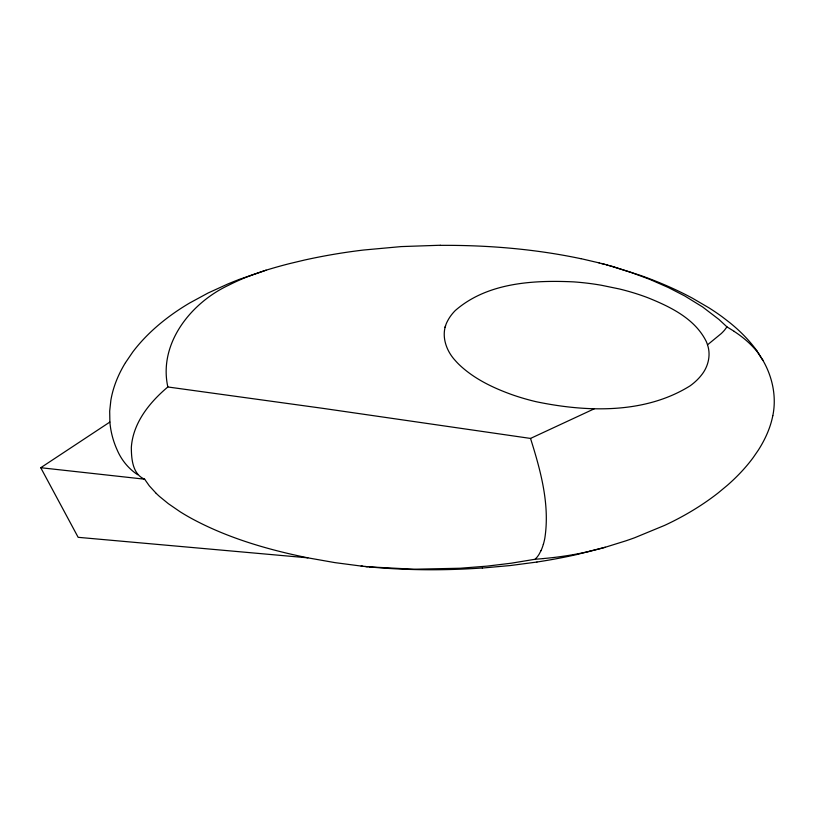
<?xml version="1.0" encoding="UTF-8"?>
<svg xmlns="http://www.w3.org/2000/svg" width="815" height="815" viewBox="0 0 815 815"><rect width="100%" height="100%" fill="white"/><g stroke="black" fill="none" stroke-linecap="round" stroke-linejoin="round"><path stroke-width="1.22" d="M772.814 415.711C776.736 396.711 772.426 376.642 762.718 360.026M445.061 327.426L445.581 325.806M541.007 550.645L539.163 554.139A43.175 22.504 -14.8 0 1 537.034 557.185L535.078 559.263L511.168 563.216L487.176 566.119L460.271 568.238L413.816 569.227L368.981 566.863M611.535 266.261L630.749 272.291L649.81 279.382L668.371 287.522L684.814 295.998L702.642 306.98L718.962 319.46L726.96 326.886L724.576 330.095A45.62 27.394 -22.9 0 1 721.224 333.59L707.512 344.837C711.118 355.238 708.133 367.025 701.236 375.369A47.005 27.486 -21.3 0 1 690.193 385.79C644.818 414.183 586.657 412.217 536.117 401.703A326.835 213.988 -27.1 0 1 511.749 394.582C492.647 387.685 473.749 378.639 458.947 364.427A147.637 95.314 -20.8 0 1 455.198 360.444C445.52 350.012 440.355 333.855 447.71 320.713A49.094 31.907 -17.3 0 1 455.341 310.474C487.309 282.581 533.183 279.993 573.658 281.878A234.312 137.898 -15.7 0 1 601.409 285.26L619.471 288.989A272.465 157.723 -14.9 0 1 647.528 297.607C670.062 306.654 694.716 318.471 706.136 341.22A102.884 61.033 -19.8 0 1 707.512 344.837M125.5 362.655L132.774 351.988A202.14 127.761 -10.2 0 1 175.857 311.788A208.08 131.154 -10.3 0 1 189.61 303.027L208.059 293.023L227.701 284.048A257.255 158.12 -11.1 0 1 239.702 279.25L266.108 270.193M594.329 408.773L530.524 438.429L322.74 408.335L167.839 386.972C149.665 402.274 132.988 422.771 131.337 447.404C131.378 458.733 132.509 474.269 144.642 479.189L149.288 485.822L156.215 493.391M361.239 566.079L334.985 562.635L307.836 557.837L78.148 537.319L40.75 467.718L109.882 422.048L109.689 411.045L110.871 400.236A202.772 128.159 -10.2 0 1 125.49 362.644M250.327 275.623L264.865 270.58M265.344 270.427L267.351 269.806A298.759 179.422 -11.5 0 1 289.61 263.602L304.555 260.036A349.767 203.995 -11.6 0 1 363.745 250.011L401.224 246.588L440.436 245.244M589.703 551.276L599.086 548.953A167.533 93.256 -17.9 0 0 605.3 547.242L625.614 540.916A247.271 144 -18.4 0 0 634.641 537.757L664.633 525.38A188.245 105.94 -18.3 0 0 676.226 519.685A181.653 101.834 -18.4 0 0 718.382 492.759L727.357 485.312A182.254 102.201 -18.3 0 0 753.264 457.49L758.266 450.226A188.122 105.746 -18.2 0 0 772.793 415.711M605.3 547.242L576.898 554.506M536.932 562.044L510.435 565.529L482.307 568.045M543.401 558.601L535.078 559.263M366.832 566.659L367.555 566.731M366.964 566.68L363.979 566.374M364.692 566.445L373.535 567.291A634.416 445.448 -24.9 0 0 482.337 567.974M362.553 566.221L363.684 566.343M361.84 566.14L362.869 566.252M361.127 566.068L362.054 566.17M40.75 467.718L144.642 479.189M307.846 557.827C267.809 549.656 227.956 538.144 191.851 518.646A314.936 202.538 -14.2 0 1 180.044 511.718L168.369 503.69L159.608 496.549A194.398 120.549 -10.6 0 1 156.215 493.391M580.993 258.661L599.229 262.919M598.882 262.838L605.025 264.427M601.45 263.49L607.898 265.211M606.533 264.855L610.761 265.996M609.039 265.547L613.593 266.8M614.011 266.974L640.824 275.541A476.918 259.313 -11 0 1 692.22 298.066L708.999 307.866A410.312 228.006 -12.4 0 1 722.457 317.015L729.313 322.302A347.679 196.079 -13.9 0 1 757.033 350.99M726.96 326.886L734.234 331.359M137.684 474.727C128.505 468.707 121.384 459.945 117.126 449.87A209.374 132.295 -10.5 0 1 109.882 422.048M756.952 351.041L762.85 360.261M759.325 354.749L762.636 359.894M530.524 438.429C540.579 470.428 550.054 504.434 544.827 538.206A179.595 96.19 -11.7 0 1 543.361 544.328M167.839 386.972C158.273 343.441 191.077 302.722 228.76 285.169A157.641 102.486 -10.2 0 1 250.337 275.643M440.416 245.366A468.961 255.818 -11.1 0 1 580.963 258.712M576.898 554.526A386.31 242.799 -19.6 0 1 536.932 562.024M589.703 551.368A218.125 124.807 -18.4 0 1 543.422 558.54M543.33 544.328A115.068 61.064 -13.2 0 1 541.028 550.645M734.162 331.41A223.86 126.997 -17.3 0 1 759.458 354.678"/></g></svg>
